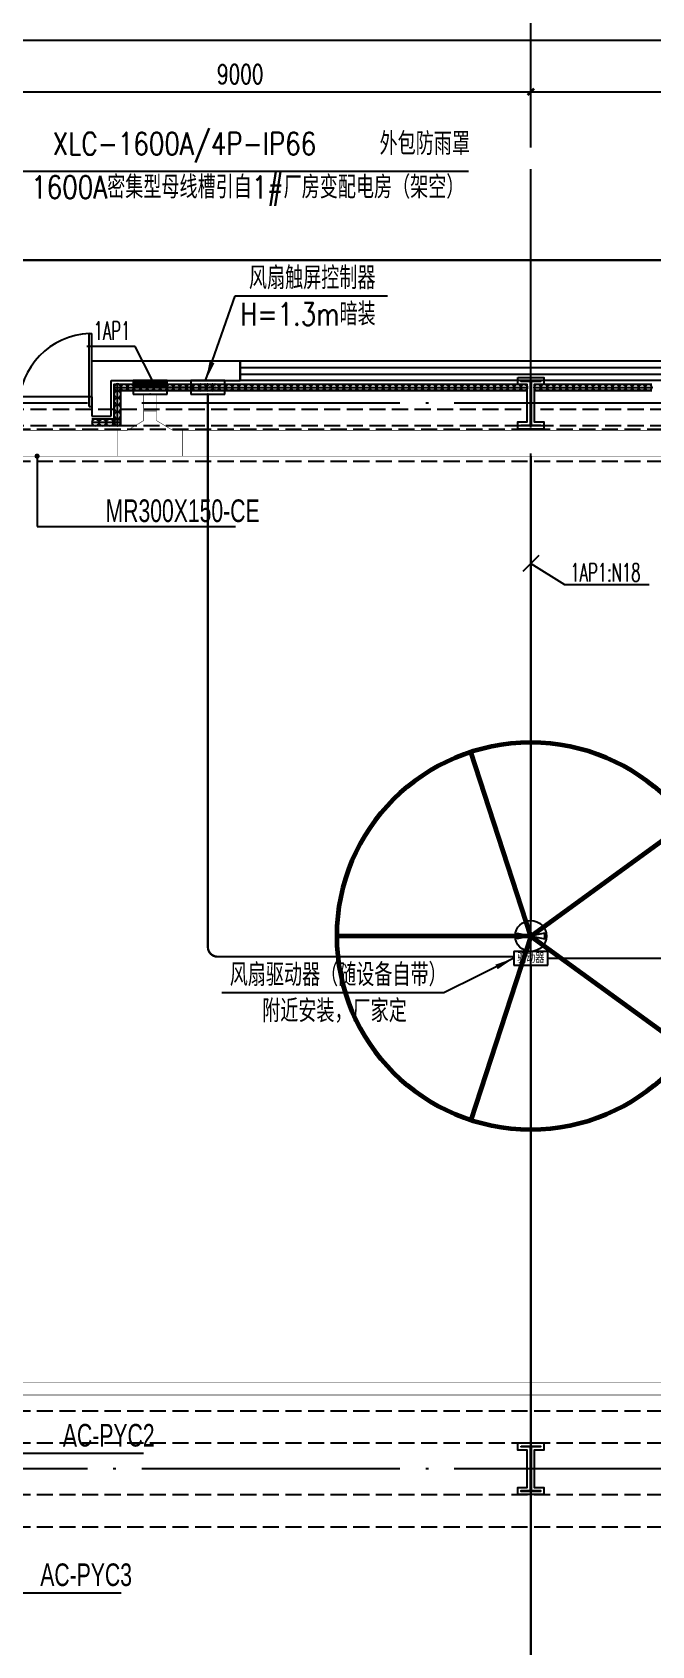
# Model space of a CAD drawing. Extents: x -1396510 to 1250330, y -1892470 to 1623980.
# Drawn here: x -253575 to -243981, y -735869 to -710887 of the extents above; entities that cross this region are included whole.
import ezdxf
from ezdxf.enums import TextEntityAlignment as Align

# ---------------------------------------------------------------- set-up
doc = ezdxf.new("R2010")
doc.units = 0
doc.header["$LTSCALE"] = 1000
doc.header["$MEASUREMENT"] = 0
doc.linetypes.add('DASH', pattern=[0.35, 0.25, -0.1])
doc.linetypes.add('DOTE', pattern=[2.42, 2, -0.2, 0.02, -0.2])
doc.layers.get('Defpoints').update_dxf_attribs({"color": 210})
for name, color, linetype in [('10平面$0$WINDOW', 4, 'Continuous'), ('A-AXIS-D', 1, 'Continuous'), ('A-AXIS-DOTE', 14, 'DOTE'), ('A-HATCH-2', 251, 'Continuous'), ('A-HRAIL', 173, 'Continuous'), ('A-LIN-V', 9, 'Continuous'), ('A-SFCE', 30, 'Continuous'), ('A-WINDOW', 140, 'Continuous'), ('AS-COLN', 6, 'Continuous'), ('AS-WALL', 40, 'Continuous'), ('CABLETRAY', 4, 'Continuous'), ('CABLETRAY_DIM', 3, 'Continuous'), ('CABLETRAY_FIRE', 1, 'DASH'), ('DIM-照明', 3, 'Continuous'), ('DIM-箱柜', 3, 'Continuous'), ('EQUIP-动力', 3, 'Continuous'), ('EQUIP-箱柜', 3, 'Continuous'), ('WIRE-照明', 1, 'Continuous'), ('建-窗', 4, 'Continuous')]:
    doc.layers.add(name, color=color, linetype=linetype)
doc.layers.add('A-云线2', color=3, linetype='Continuous', plot=False)
doc.styles.add('_TCH_DIM_T3', font='SIMPLEX', dxfattribs={"width": 0.705882, "bigfont": 'GBCBIG'})
doc.styles.add('_TEL_ATTDEF', font='GBENOR', dxfattribs={"width": 0.8, "height": 3, "bigfont": 'GBCBIG'})
doc.styles.add('_TEL_DIM', font='SIMPLEX', dxfattribs={"width": 0.8, "height": 3.5, "bigfont": 'HZTXT'})
doc.styles.add('HZTXT5', font='aa.shx', dxfattribs={"width": 0.7, "bigfont": 'hztxt.shx'})
doc.dimstyles.new('_TCH_ARCH&&100', dxfattribs={"dimtxt": 297.5, "dimasz": 100, "dimexe": 100, "dimexo": 100, "dimgap": 126.25, "dimtad": 1, "dimdec": 0, "dimzin": 0, "dimdsep": 46, "dimtxsty": '_TCH_DIM_T3', "dimblk": 'ARCHTICK', "dimcen": 0.09, "dimclrt": 7, "dimazin": 2, "dimtfac": 1, "dimtdec": 0, "dimtix": 1, "dimtmove": 2, "dimatfit": 3, "dimfxl": 0, "dimtolj": 1, "dimtzin": 0, "dimarcsym": 0})

# ---------------------------------------------------------------- blocks, each defined once
blk = doc.blocks.new('WINDOW2DLIB$DYNSTYLE$00000005')
at = {"color": 0}
for points in [[(-0.5, 0.5), (-0.5, -0.5)], [(-0.5, 0.5), (0.5, 0.5)], [(0.5, -0.5), (0.5, 0.5)], [(0.5, 0.1667), (-0.5, 0.1667)], [(0.5, -0.1667), (-0.5, -0.1667)], [(-0.5, -0.5), (0.5, -0.5)]]:
    blk.add_lwpolyline(points, dxfattribs=at)
blk = doc.blocks.new('DOOR2DLIB$SYSLIB$00000123')
at = {"color": 0}
for p, q in [((0.475, -0.001), (0.475, 0.752)), ((0.475, 0.752), (0.5, 0.752)), ((0.5, -0.001), (0.5, 0.752)), ((-0.5, 0), (-0.5, 0.252)), ((-0.475, 0.252), (-0.5, 0.252)), ((-0.475, 0), (-0.475, 0.252)), ((-0.475, 0), (-0.5, 0)), ((0.475, -0.001), (0.5, -0.001))]:
    blk.add_line(p, q, dxfattribs=at)
for centre, radius, start, end in [((0.505, -0.002), 0.755, 92.2493, 179.7238), ((-0.501, 0.003), 0.251, 359.7899, 84.0974)]:
    blk.add_arc(centre, radius, start, end, dxfattribs=at)
blk = doc.blocks.new('42343243')
at = {"layer": '10平面$0$WINDOW'}
blk.add_line((-252654, 1222620), (-254154, 1222620), dxfattribs=at)
at = {"layer": 'AS-WALL'}
for p, q in [((-250354, 1223170), (-252654, 1223170)), ((-252654, 1222620), (-252654, 1223170)), ((-250354, 1222870), (-250354, 1223170)), ((-252354, 1222870), (-250354, 1222870)), ((-252354, 1222320), (-252354, 1222870)), ((-252654, 1222620), (-252654, 1222320)), ((-252654, 1222320), (-252354, 1222320))]:
    blk.add_line(p, q, dxfattribs=at)
at = {"layer": '10平面$0$WINDOW', "xscale": -1500, "yscale": -1500, "zscale": 300, "rotation": 179.9999999999555}
blk.add_blockref('DOOR2DLIB$SYSLIB$00000123', (-253404, 1222470), dxfattribs=at)
at = {"layer": '建-窗', "xscale": -20900, "yscale": -300, "zscale": 300, "rotation": 359.9999999994902}
blk.add_blockref('WINDOW2DLIB$DYNSTYLE$00000005', (-239904, 1223020), dxfattribs=at)
blk = doc.blocks.new('nt66')
at = {"layer": 'A-HATCH-2', "color": 8}
blk.add_lwpolyline([(-195840, 766870), (-195440, 766870), (-195440, 766758), (-195586, 766758), (-195586, 766182), (-195440, 766182), (-195440, 766070), (-195840, 766070), (-195840, 766182), (-195694, 766182), (-195694, 766758), (-195840, 766758)], close=True, dxfattribs=at)
at = {"layer": 'AS-COLN'}
blk.add_lwpolyline([(-195790, 766820), (-195490, 766820), (-195490, 766808), (-195636, 766808), (-195636, 766132), (-195490, 766132), (-195490, 766120), (-195790, 766120), (-195790, 766132), (-195644, 766132), (-195644, 766808), (-195790, 766808)], close=True, dxfattribs=at)
blk = doc.blocks.new('33333')
for p in [(-50214, -43900), (-50214, -60400)]:
    blk.add_blockref('nt66', p)
blk = doc.blocks.new('w42343')
at = {"layer": 'A-HATCH-2', "color": 8, "linetype": 'DASH'}
for p, q in [((-263654, 722170), (-128354, 722170)), ((-263654, 721670), (-128354, 721670)), ((-263654, 706970), (-128354, 706970)), ((-263654, 706470), (-128354, 706470)), ((-263654, 705670), (-128354, 705670)), ((-263654, 705170), (-128354, 705170))]:
    blk.add_line(p, q, dxfattribs=at)
blk = doc.blocks.new('w4324324')
at = {"layer": 'A-HATCH-2', "color": 0, "lineweight": 60}
for q in [(-1694760, 686605), (-1697614, 684532), (-1691907, 684532), (-1696524, 681178), (-1692997, 681178)]:
    blk.add_line((-1694760, 683605), q, dxfattribs=at)
blk.add_circle((-1694760, 683605), 3000, dxfattribs=at)
blk = doc.blocks.new('ner546')
at = {"layer": 'A-LIN-V', "color": 8}
blk.add_blockref('w4324324', (631280, 43256), dxfattribs=at)
blk = doc.blocks.new('_ArchTick')
at = {"color": 0, "linetype": 'ByBlock', "const_width": 0.4}
blk.add_lwpolyline([(-0.5, -0.5), (0.5, 0.5)], dxfattribs=at)
blk = doc.blocks.new('*D5770')
at = {"layer": 'A-AXIS-D', "color": 0, "lineweight": -2, "transparency": 16777216}
for p, q in [((30300, 3960), (30300, 4920)), ((30300, 4820), (39300, 4820)), ((39300, 3960), (39300, 4920))]:
    blk.add_line(p, q, dxfattribs=at)
at = {"layer": 'Defpoints', "color": 0, "transparency": 16777216}
for p in [(39300, 4820), (30300, 3860), (39300, 3860)]:
    blk.add_point(p, dxfattribs=at)
at = {"layer": 'A-AXIS-D', "color": 0, "lineweight": -2, "transparency": 16777216, "xscale": 100, "yscale": 100, "zscale": 100, "rotation": 180}
blk.add_blockref('_ArchTick', (30300, 4820), dxfattribs=at)
at = {"layer": 'A-AXIS-D', "color": 0, "lineweight": -2, "transparency": 16777216, "xscale": 100, "yscale": 100, "zscale": 100}
blk.add_blockref('_ArchTick', (39300, 4820), dxfattribs=at)
at = {"layer": 'A-AXIS-D', "color": 7, "transparency": 16777216, "insert": (34800, 5095), "char_height": 297.5, "attachment_point": 5, "style": '_TCH_DIM_T3'}
blk.add_mtext('\\A1;9000', dxfattribs=at)
blk = doc.blocks.new('*D5771')
at = {"layer": 'A-AXIS-D', "color": 0, "lineweight": -2, "transparency": 16777216}
for p, q in [((39300, 3960), (39300, 4920)), ((39300, 4820), (48300, 4820)), ((48300, 3960), (48300, 4920))]:
    blk.add_line(p, q, dxfattribs=at)
at = {"layer": 'Defpoints', "color": 0, "transparency": 16777216}
for p in [(48300, 4820), (39300, 3860), (48300, 3860)]:
    blk.add_point(p, dxfattribs=at)
at = {"layer": 'A-AXIS-D', "color": 0, "lineweight": -2, "transparency": 16777216, "xscale": 100, "yscale": 100, "zscale": 100, "rotation": 180}
blk.add_blockref('_ArchTick', (39300, 4820), dxfattribs=at)
at = {"layer": 'A-AXIS-D', "color": 0, "lineweight": -2, "transparency": 16777216, "xscale": 100, "yscale": 100, "zscale": 100}
blk.add_blockref('_ArchTick', (48300, 4820), dxfattribs=at)
at = {"layer": 'A-AXIS-D', "color": 7, "transparency": 16777216, "insert": (43800, 5095), "char_height": 297.5, "attachment_point": 5, "style": '_TCH_DIM_T3'}
blk.add_mtext('\\A1;9000', dxfattribs=at)
blk = doc.blocks.new('*D5785')
at = {"layer": 'A-AXIS-D', "color": 0, "lineweight": -2, "transparency": 16777216}
for p, q in [((-900, 4060), (-900, 5720)), ((-900, 5620), (157100, 5620)), ((157100, 4060), (157100, 5720))]:
    blk.add_line(p, q, dxfattribs=at)
at = {"layer": 'Defpoints', "color": 0, "transparency": 16777216}
for p in [(157100, 5620), (-900, 3960), (157100, 3960)]:
    blk.add_point(p, dxfattribs=at)
at = {"layer": 'A-AXIS-D', "color": 0, "lineweight": -2, "transparency": 16777216, "xscale": 100, "yscale": 100, "zscale": 100, "rotation": 180}
blk.add_blockref('_ArchTick', (-900, 5620), dxfattribs=at)
at = {"layer": 'A-AXIS-D', "color": 0, "lineweight": -2, "transparency": 16777216, "xscale": 100, "yscale": 100, "zscale": 100}
blk.add_blockref('_ArchTick', (157100, 5620), dxfattribs=at)
at = {"layer": 'A-AXIS-D', "color": 7, "transparency": 16777216, "insert": (78100, 5895), "char_height": 297.5, "attachment_point": 5, "style": '_TCH_DIM_T3'}
blk.add_mtext('\\A1;158000', dxfattribs=at)
blk = doc.blocks.new('99平面图例外参$0$$LinePat$圆环')
for points in [[(0, 150), (300, 150)], [(0, 0), (300, 0)], [(0, -150), (300, -150)]]:
    blk.add_lwpolyline(points)
at = {"color": 0}
blk.add_circle((150, 0), 150, dxfattribs=at)
blk = doc.blocks.new('$equip$00002854')
for p, q in [((-0.625, 0.13), (-0.102, 0.021)), ((-0.625, -0.13), (-0.625, 0.13)), ((0.625, 0.13), (0.102, 0.021)), ((0.625, -0.13), (0.625, 0.13)), ((-0.102, -0.021), (-0.625, -0.13)), ((0.102, -0.021), (0.625, -0.13))]:
    blk.add_line(p, q)
at = {"const_width": 0.0571}
blk.add_lwpolyline([(-0.688, 0, 1), (0.688, 0, 1), (-0.688, 0, 1.215985)], format="xyb", dxfattribs=at)
for radius in [0.688, 0.104]:
    blk.add_circle((0, 0), radius)
for p in [(-0.688, 0), (0, 0.688), (0.688, 0), (0, -0.688)]:
    blk.add_point(p)
at = {"color": 7, "style": '_TEL_DIM', "flags": 1}
for tag in ['A', 'REMARK']:
    blk.add_attdef(tag, text='', height=0.00002, dxfattribs=at).set_placement((0, 0), align=Align.MIDDLE_CENTER)
blk = doc.blocks.new('$equip$00002926')
for p, q in [((0.75, 0.6), (-0.75, 0.6)), ((-0.75, 0.6), (-0.75, 0)), ((-0.75, 0), (0.75, 0)), ((0.75, 0), (0.75, 0.6))]:
    blk.add_line(p, q)
at = {"const_width": 0.0571}
blk.add_lwpolyline([(-0.75, 0.6), (-0.75, 0), (0.75, 0), (0.75, 0.6), (-0.75, 0.6), (-0.75, 0)], dxfattribs=at)
for p in [(-0.75, 0.3), (0, 0.6), (0, 0), (0.75, 0.3)]:
    blk.add_point(p)
at = {"color": 7, "style": '_TEL_DIM'}
blk.add_attdef('$TEXT$', text='', height=0.4, dxfattribs=at).set_placement((0, 0.3), align=Align.MIDDLE_CENTER)
at = {"color": 7, "style": '_TEL_DIM', "flags": 1}
for tag in ['A', 'REMARK']:
    blk.add_attdef(tag, text='', height=0.00002, dxfattribs=at).set_placement((0, 0), align=Align.MIDDLE_CENTER)
blk = doc.blocks.new('*X128')
at = {"color": 0}
for p, q in [((-250, 33), (-183, 100)), ((-250, 68), (-218, 100)), ((-247, 0), (-147, 100)), ((-212, 0), (-112, 100)), ((-177, 0), (-77, 100)), ((-141, 0), (-41, 100)), ((-106, 0), (-6, 100)), ((-71, 0), (29, 100)), ((-35, 0), (65, 100)), ((0, 0), (100, 100)), ((35, 0), (135, 100)), ((71, 0), (171, 100)), ((106, 0), (206, 100)), ((141, 0), (241, 100)), ((177, 0), (250, 73)), ((212, 0), (250, 38)), ((247, 0), (250, 3))]:
    blk.add_line(p, q, dxfattribs=at)
blk = doc.blocks.new('$equip$00002929')
for p, q in [((-0.75, 0.6), (-0.75, 0)), ((0.75, 0.6), (-0.75, 0.6)), ((-0.75, 0.3), (0.75, 0.3)), ((-0.75, 0), (0.75, 0)), ((0.75, 0), (0.75, 0.6))]:
    blk.add_line(p, q)
for points, const_width in [([(-0.75, 0.15), (0.75, 0.15)], 0.3), ([(-0.75, 0.6), (-0.75, 0), (0.75, 0), (0.75, 0.6), (-0.75, 0.6), (-0.75, 0)], 0.0571)]:
    blk.add_lwpolyline(points, dxfattribs=dict(const_width=const_width))
for p in [(-0.75, 0.3), (0, 0.6), (0, 0), (0.75, 0.3)]:
    blk.add_point(p)
at = {"xscale": 0.00300000000061118, "yscale": 0.00300000000061118, "zscale": 0.00300000000061118}
blk.add_blockref('*X128', (0, 0), dxfattribs=at)
at = {"color": 7, "style": '_TEL_DIM', "flags": 1}
for tag in ['A', 'REMARK']:
    blk.add_attdef(tag, text='', height=0.00002, dxfattribs=at).set_placement((0, 0), align=Align.MIDDLE_CENTER)
blk = doc.blocks.new('$equip$00002705')
for p, q in [((-0.75, 0.6), (-0.75, 0)), ((0.75, 0.6), (-0.75, 0.6)), ((-0.75, 0), (0.75, 0)), ((0.75, 0), (0.75, 0.6))]:
    blk.add_line(p, q)
at = {"const_width": 0.0571}
blk.add_lwpolyline([(-0.75, 0.6), (-0.75, 0), (0.75, 0), (0.75, 0.6), (-0.75, 0.6), (-0.75, 0)], dxfattribs=at)
for p in [(-0.75, 0.3), (0, 0.6), (0, 0), (0.75, 0.3)]:
    blk.add_point(p)
at = {"color": 7, "style": '_TEL_DIM', "flags": 1}
for tag in ['REMARK', 'A']:
    blk.add_attdef(tag, text='', height=0.4, dxfattribs=at).set_placement((0, 0), align=Align.MIDDLE_CENTER)
at = {"color": 7, "style": '_TEL_DIM'}
blk.add_attdef('$TEXT$', text='', height=0.4, dxfattribs=at).set_placement((0, 0.3), align=Align.MIDDLE_CENTER)
blk = doc.blocks.new('世赫2#厂房一层0821')
at = {"layer": 'A-AXIS-DOTE', "color": 8, "ltscale": 2}
for p, q in [((39300, -87498.9), (39300, 6300)), ((163114.2, 0), (-11095.8, 0)), ((163114.2, -16500), (-11095.8, -16500))]:
    blk.add_line(p, q, dxfattribs=at)
at = {"layer": 'A-SFCE', "color": 2, "linetype": 'DASH'}
for p, q in [((39150, -100), (30450, -100)), ((39150, -350), (30450, -350))]:
    blk.add_line(p, q, dxfattribs=at)
at = {"layer": 'A-SFCE', "linetype": 'DASH'}
for p, q in [((57150, -100), (39450, -100)), ((57150, -350), (39450, -350))]:
    blk.add_line(p, q, dxfattribs=at)
at = {"layer": 'A-HRAIL', "yscale": 0.3333333333111111, "zscale": 0.3333333333111111}
for p, xscale, rotation in [((32900, 191.7), -0.3611111226889233, 270), ((32850, 244), 0.338412741900589, 2.033568827363012e-10), ((32951.5, 244), 0.338412741900589, 2.033568827363012e-10), ((33053, 244), 0.338412741900589, 2.033568827363012e-10), ((33154.6, 244), 0.338412741900589, 2.033568827363012e-10), ((33256.1, 244), 0.338412741900589, 2.033568827363012e-10), ((33357.6, 244), 0.338412741900589, 2.033568827363012e-10), ((33459.1, 244), 0.338412741900589, 2.033568827363012e-10), ((33560.7, 244), 0.338412741900589, 2.033568827363012e-10), ((33662.2, 244), 0.338412741900589, 2.033568827363012e-10), ((33763.7, 244), 0.338412741900589, 2.033568827363012e-10), ((33865.2, 244), 0.338412741900589, 2.033568827363012e-10), ((33966.8, 244), 0.338412741900589, 2.033568827363012e-10), ((34068.3, 244), 0.338412741900589, 2.033568827363012e-10), ((34169.8, 244), 0.338412741900589, 2.033568827363012e-10), ((34271.3, 244), 0.338412741900589, 2.033568827363012e-10), ((34372.9, 244), 0.338412741900589, 2.033568827363012e-10), ((34474.4, 244), 0.338412741900589, 2.033568827363012e-10), ((34575.9, 244), 0.338412741900589, 2.033568827363012e-10), ((34677.4, 244), 0.338412741900589, 2.033568827363012e-10), ((34779, 244), 0.338412741900589, 2.033568827363012e-10), ((34880.5, 244), 0.338412741900589, 2.033568827363012e-10), ((34982, 244), 0.338412741900589, 2.033568827363012e-10), ((35083.5, 244), 0.338412741900589, 2.033568827363012e-10), ((35185, 244), 0.338412741900589, 2.033568827363012e-10), ((35286.6, 244), 0.338412741900589, 2.033568827363012e-10), ((35388.1, 244), 0.338412741900589, 2.033568827363012e-10), ((35489.6, 244), 0.338412741900589, 2.033568827363012e-10), ((35591.1, 244), 0.338412741900589, 2.033568827363012e-10), ((35692.7, 244), 0.338412741900589, 2.033568827363012e-10), ((35794.2, 244), 0.338412741900589, 2.033568827363012e-10), ((35895.7, 244), 0.338412741900589, 2.033568827363012e-10), ((35997.2, 244), 0.338412741900589, 2.033568827363012e-10), ((36098.8, 244), 0.338412741900589, 2.033568827363012e-10), ((36200.3, 244), 0.338412741900589, 2.033568827363012e-10), ((36301.8, 244), 0.338412741900589, 2.033568827363012e-10), ((36403.3, 244), 0.338412741900589, 2.033568827363012e-10), ((36504.9, 244), 0.338412741900589, 2.033568827363012e-10), ((36606.4, 244), 0.338412741900589, 2.033568827363012e-10), ((36707.9, 244), 0.338412741900589, 2.033568827363012e-10), ((36809.4, 244), 0.338412741900589, 2.033568827363012e-10), ((36911, 244), 0.338412741900589, 2.033568827363012e-10), ((37012.5, 244), 0.338412741900589, 2.033568827363012e-10), ((37114, 244), 0.338412741900589, 2.033568827363012e-10), ((37215.5, 244), 0.338412741900589, 2.033568827363012e-10), ((37317, 244), 0.338412741900589, 2.033568827363012e-10), ((37418.6, 244), 0.338412741900589, 2.033568827363012e-10), ((37520.1, 244), 0.338412741900589, 2.033568827363012e-10), ((37621.6, 244), 0.338412741900589, 2.033568827363012e-10), ((37723.1, 244), 0.338412741900589, 2.033568827363012e-10), ((37824.7, 244), 0.338412741900589, 2.033568827363012e-10), ((37926.2, 244), 0.338412741900589, 2.033568827363012e-10), ((38027.7, 244), 0.338412741900589, 2.033568827363012e-10), ((38129.2, 244), 0.338412741900589, 2.033568827363012e-10), ((38230.8, 244), 0.338412741900589, 2.033568827363012e-10), ((38332.3, 244), 0.338412741900589, 2.033568827363012e-10), ((38433.8, 244), 0.338412741900589, 2.033568827363012e-10), ((38535.3, 244), 0.338412741900589, 2.033568827363012e-10), ((38636.9, 244), 0.338412741900589, 2.033568827363012e-10), ((38738.4, 244), 0.338412741900589, 2.033568827363012e-10), ((38839.9, 244), 0.338412741900589, 2.033568827363012e-10), ((38941.4, 244), 0.338412741900589, 2.033568827363012e-10), ((39043, 244), 0.338412741900589, 2.033568827363012e-10), ((39144.5, 244), 0.338412741900589, 2.033568827363012e-10), ((39354, 244), 0.3368181817957273, 2.032837260091426e-10), ((39455, 244), 0.3368181817957273, 2.032837260091426e-10), ((39556.1, 244), 0.3368181817957273, 2.032837260091426e-10), ((39657.1, 244), 0.3368181817957273, 2.032837260091426e-10), ((39758.2, 244), 0.3368181817957273, 2.032837260091426e-10), ((39859.2, 244), 0.3368181817957273, 2.032837260091426e-10), ((39960.3, 244), 0.3368181817957273, 2.032837260091426e-10), ((40061.3, 244), 0.3368181817957273, 2.032837260091426e-10), ((40162.4, 244), 0.3368181817957273, 2.032837260091426e-10), ((40263.4, 244), 0.3368181817957273, 2.032837260091426e-10), ((40364.5, 244), 0.3368181817957273, 2.032837260091426e-10), ((40465.5, 244), 0.3368181817957273, 2.032837260091426e-10), ((40566.5, 244), 0.3368181817957273, 2.032837260091426e-10), ((40667.6, 244), 0.3368181817957273, 2.032837260091426e-10), ((40768.6, 244), 0.3368181817957273, 2.032837260091426e-10), ((40869.7, 244), 0.3368181817957273, 2.032837260091426e-10), ((40970.7, 244), 0.3368181817957273, 2.032837260091426e-10), ((41071.8, 244), 0.3368181817957273, 2.032837260091426e-10), ((32900, 83.3), -0.3611111226889233, 270), ((32900, -25), -0.3611111226889233, 270), ((32900, -133.3), -0.3611111226889233, 270), ((32900, -241.7), -0.3611111226889233, 270), ((32900, -350), -0.3611111226889233, 270)]:
    blk.add_blockref('99平面图例外参$0$$LinePat$圆环', p, dxfattribs=dict(at, xscale=xscale, rotation=rotation))
at = {"layer": 'A-HRAIL', "xscale": -0.3749999998826196, "yscale": 0.3333333333111111, "zscale": 0.3333333333111111}
for p in [(32612.5, -300), (32725, -300), (32837.5, -300), (32950, -300)]:
    blk.add_blockref('99平面图例外参$0$$LinePat$圆环', p, dxfattribs=at)
at = {"layer": 'A-LIN-V', "color": 8, "rotation": 90.00000000000001}
blk.add_blockref('ner546', (766160.7, 1055230), dxfattribs=at)
at = {"layer": 'A-WINDOW'}
for name, p in [('42343243', (285154.2, -1222520)), ('33333', (285154.2, -722570)), ('w42343', (285154.2, -722570))]:
    blk.add_blockref(name, p, dxfattribs=at)
at = {"layer": 'A-AXIS-D'}
for base, p1, p2, picture, middle in [((157100, 5620), (-900, 3960), (157100, 3960), '*D5785', (78100, 5895)), ((39300, 4820), (30300, 3860), (39300, 3860), '*D5770', (34800, 5095)), ((48300, 4820), (39300, 3860), (48300, 3860), '*D5771', (43800, 5095))]:
    dim = blk.add_linear_dim(base=base, p1=p1, p2=p2, angle=0, dimstyle='_TCH_ARCH&&100', dxfattribs=at)
    dim.commit()
    dim.dimension.update_dxf_attribs({"geometry": picture, "text_midpoint": middle, "dimtype": 161})

msp = doc.modelspace()

# ---------------------------------------------------------------- linework, layer by layer
at = {"layer": 'CABLETRAY', "const_width": 7.5}
for points in [[(-251850, -716750), (-251850, -716490)], [(-251850, -716490), (-251650, -716490)], [(-251650, -716490), (-251650, -716750)], [(-252100, -717050), (-251850, -716900)], [(-251650, -716750), (-251850, -716750)], [(-251850, -716900), (-251850, -716750)], [(-251850, -716750), (-251650, -716750)], [(-251650, -716750), (-251650, -716900)], [(-251650, -716900), (-251400, -717050)], [(-262890, -717050), (-252250, -717050)], [(-252250, -717050), (-252250, -717450)], [(-252250, -717450), (-252250, -717050)], [(-252250, -717050), (-252100, -717050)], [(-251400, -717050), (-251250, -717050)], [(-251250, -717450), (-251250, -717050)], [(-251250, -717050), (-197992.9, -717050)], [(-251250, -717050), (-251250, -717450)], [(-252250, -717450), (-262890, -717450)], [(-251250, -717450), (-252250, -717450)], [(-197992.9, -717450), (-251250, -717450)]]:
    msp.add_lwpolyline(points, dxfattribs=at)
at = {"layer": 'CABLETRAY_DIM'}
for p, q in [((-253830, -713040), (-253130, -713040)), ((-253130, -713040), (-246820, -713040)), ((-253500, -717450), (-253500, -718540)), ((-253500, -718540), (-250430, -718540))]:
    msp.add_line(p, q, dxfattribs=at)
at = {"layer": 'CABLETRAY_DIM', "const_width": 40}
msp.add_lwpolyline([(-253500, -717430, 1), (-253500, -717470, 1)], format="xyb", close=True, dxfattribs=at)
at = {"layer": 'CABLETRAY_FIRE', "const_width": 7.5}
for points in [[(-262480, -731787.1), (-164584.2, -731787.1)], [(-164584.2, -731987.1), (-262480, -731987.1)]]:
    msp.add_lwpolyline(points, dxfattribs=at)
at = {"layer": 'DIM-照明'}
msp.add_line((-245730.4, -718986.3), (-245977.9, -719233.7), dxfattribs=at)
for points in [[(-245854.2, -719110), (-245330, -719440)], [(-245330, -719440), (-244019, -719440)]]:
    msp.add_lwpolyline(points, dxfattribs=at)
at = {"layer": 'DIM-箱柜'}
for p, q in [((-250890, -716280), (-250435, -714970)), ((-250435, -714970), (-248073, -714970)), ((-251980.3, -715752), (-252730, -715752)), ((-251712.9, -716280), (-251980.3, -715752)), ((-246116.7, -725225.6), (-247200, -725760)), ((-247200, -725760), (-250640, -725760)), ((-253780, -732890), (-251850, -732890)), ((-254280, -735050), (-252200, -735050))]:
    msp.add_line(p, q, dxfattribs=at)
for points in [[(-250890, -716280, 0, 80, 0), (-250791.6, -715996.6, 0, 0, 0)], [(-246116.7, -725225.6, 0, 80, 0), (-246385.7, -725358.3, 0, 0, 0)]]:
    msp.add_lwpolyline(points, format="xyseb", dxfattribs=at)
at = {"layer": 'WIRE-照明', "linetype": 'Continuous', "const_width": 35}
for points in [[(-114171, -714415.8), (-268099.9, -714415.8)], [(-251487.5, -716385), (-251117.5, -716385)], [(-250855, -725050), (-250855, -716490)], [(-245854.2, -724639.4), (-245854.2, -717450)], [(-250705, -725200), (-246116.7, -725200)], [(-245591.7, -725225.6), (-228116.7, -725225.6)], [(-245854.2, -741139.4), (-245854.2, -725330.6)]]:
    msp.add_lwpolyline(points, dxfattribs=at)
msp.add_lwpolyline([(-250855, -725050, 0.4142136), (-250705, -725200)], format="xyb", dxfattribs=at)

# ---------------------------------------------------------------- block references
at = {"layer": 'A-云线2'}
msp.add_blockref('世赫2#厂房一层0821', (-285154.2, -716630), dxfattribs=at)
at = {"layer": 'EQUIP-动力', "xscale": 350, "yscale": 350, "zscale": 350}
msp.add_blockref('$equip$00002854', (-245854.2, -724880), dxfattribs=at)
at = {"layer": 'EQUIP-箱柜', "xscale": 350, "yscale": 350, "zscale": 350, "rotation": 180}
msp.add_blockref('$equip$00002929', (-251750, -716280), dxfattribs=at)
at = {"layer": 'EQUIP-箱柜'}
ref = msp.add_blockref('$equip$00002705', (-250855, -716490), dxfattribs=dict(at, xscale=350, yscale=350, zscale=350))
ref.add_attrib('$TEXT$', 'HMI', dxfattribs={"layer": '0', "color": 7, "height": 140, "style": '_TEL_ATTDEF'}).set_placement((-250855, -716385), align=Align.MIDDLE_CENTER)
ref = msp.add_blockref('$equip$00002926', (-245854.2, -725330.6), dxfattribs=dict(at, xscale=350, yscale=350, zscale=350))
ref.add_attrib('$TEXT$', '驱动器', dxfattribs={"layer": '0', "color": 7, "height": 140, "style": '_TEL_ATTDEF'}).set_placement((-245854.2, -725225.6), align=Align.MIDDLE_CENTER)

# ---------------------------------------------------------------- texts
at = {"layer": 'CABLETRAY_DIM', "color": 7}
for s, style, width, p in [('XLC-1600A/4P-IP66   外包防雨罩', '_TEL_DIM', 0.8, (-253257.4, -712786.7)), ('1600A密集型母线槽引自1#厂房变配电房（架空）', '_TEL_DIM', 0.8, (-253590.6, -713460)), ('MR300X150-CE', 'HZTXT5', 0.7, (-252439.7, -718470))]:
    msp.add_text(s, height=350, dxfattribs=dict(at, style=style, width=width)).set_placement(p)
at = {"layer": 'DIM-照明', "color": 7, "style": '_TEL_DIM', "width": 0.6}
msp.add_text('1AP1:N18', height=280, dxfattribs=at).set_placement((-245242.5, -719390))
at = {"layer": 'DIM-箱柜', "color": 7}
for s, height, style, width, p in [('风扇触屏控制器', 350, '_TEL_DIM', 0.8, (-250219.6, -714865)), ('H=1.3m暗装', 350, '_TEL_DIM', 0.8, (-250352.9, -715425)), ('1AP1', 280, '_TEL_DIM', 0.6, (-252625, -715647)), ('风扇驱动器（随设备自带）', 350, '_TEL_DIM', 0.8, (-250517.3, -725655)), ('附近安装，厂家定', 350, '_TEL_DIM', 0.8, (-250014.6, -726215)), ('AC-PYC2', 350, 'HZTXT5', 0.7, (-253101, -732785)), ('AC-PYC3', 350, 'HZTXT5', 0.7, (-253451, -734945))]:
    msp.add_text(s, height=height, dxfattribs=dict(at, style=style, width=width)).set_placement(p)

doc.saveas('drawing.dxf')
